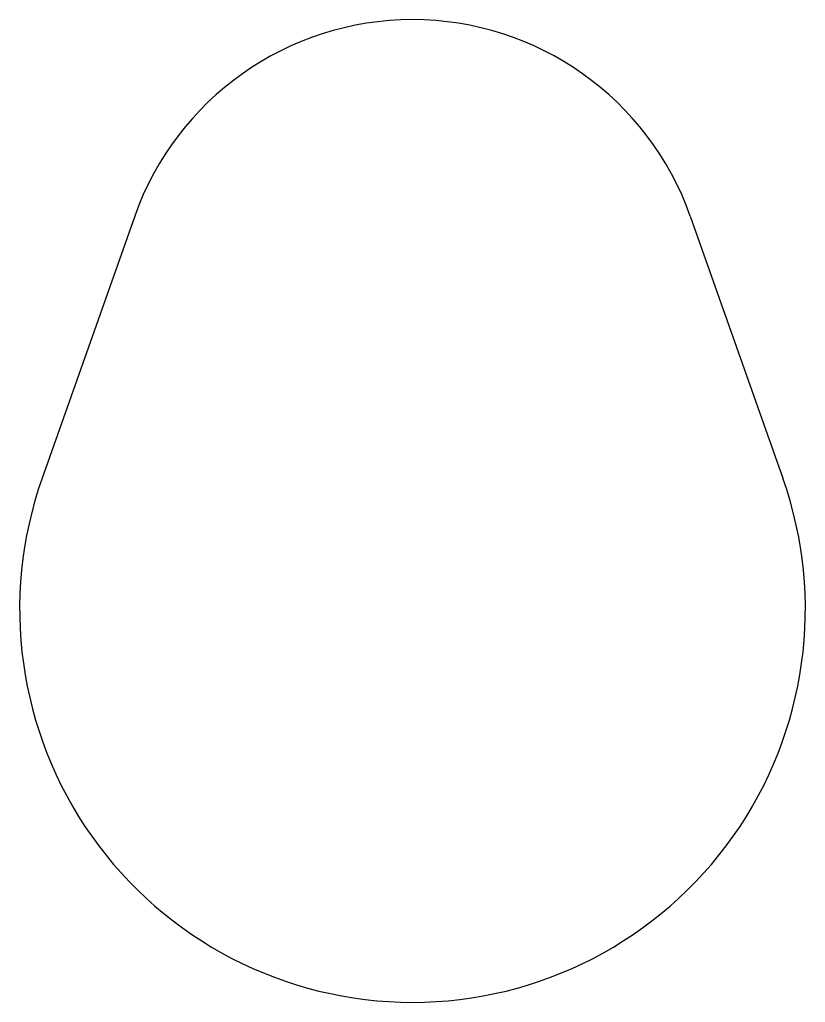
# Model space of a CAD drawing. Header units: millimetres. Extents: x -16 to 16, y -16 to 24.
import ezdxf

# ---------------------------------------------------------------- set-up
doc = ezdxf.new("R2010")
doc.units = ezdxf.units.MM
doc.header["$LTSCALE"] = 10

msp = doc.modelspace()

# ---------------------------------------------------------------- linework, layer by layer
for p, q in [((-11.314, 16), (-15.085, 5.333)), ((11.314, 16), (15.085, 5.333))]:
    msp.add_line(p, q)
for centre, radius, start, end in [((0, 12), 12, 90, 160.5288), ((0, 12), 12, 19.4712, 90), ((0, 0), 16, 160.5288, 270), ((0, 0), 16, 270, 19.4712)]:
    msp.add_arc(centre, radius, start, end)

doc.saveas('drawing.dxf')
